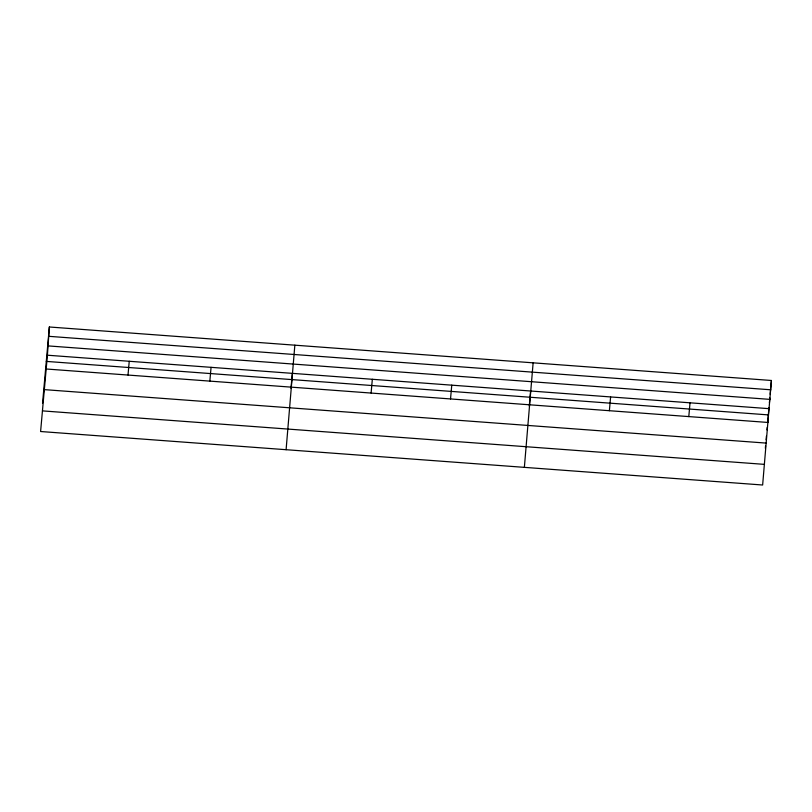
<?xml version="1.0" encoding="UTF-8"?>
<svg xmlns="http://www.w3.org/2000/svg" width="812" height="812" viewBox="0 0 812 812"><rect width="100%" height="100%" fill="white"/><g stroke="black" fill="none" stroke-linecap="round" stroke-linejoin="round"><path stroke-width="1.22" d="M47.411 355.209L49.359 326.992L771.4 380.483L762.641 485.008L40.6 431.517L47.411 355.209L769.451 408.7M294.847 345.181L286.098 449.706M533.129 362.832L524.369 467.357M42.549 403.3L49.359 326.992M128.012 375.053L129.24 361.279M209.841 381.112L211.069 367.339M291 388.339L292.32 373.52M371.104 393.059L372.332 379.285M450.528 398.946L451.756 385.162M529.272 405.99L530.591 391.171M609.376 410.71L610.604 396.936M688.799 416.597L690.027 402.813M765.351 448.285L765.564 445.859M766.102 439.789L766.426 436.156M766.985 429.903L767.208 427.396M767.655 422.392L768.974 407.604M769.411 402.752L769.847 397.9M770.172 394.256L771.4 380.483M48.71 336.31L770.761 389.79M48.05 345.902L770.101 399.392M46.284 361.401L768.325 414.891M46.182 368.993L768.223 422.473M44.335 389.628L766.386 443.108M42.437 410.882L764.488 464.373"/></g></svg>
